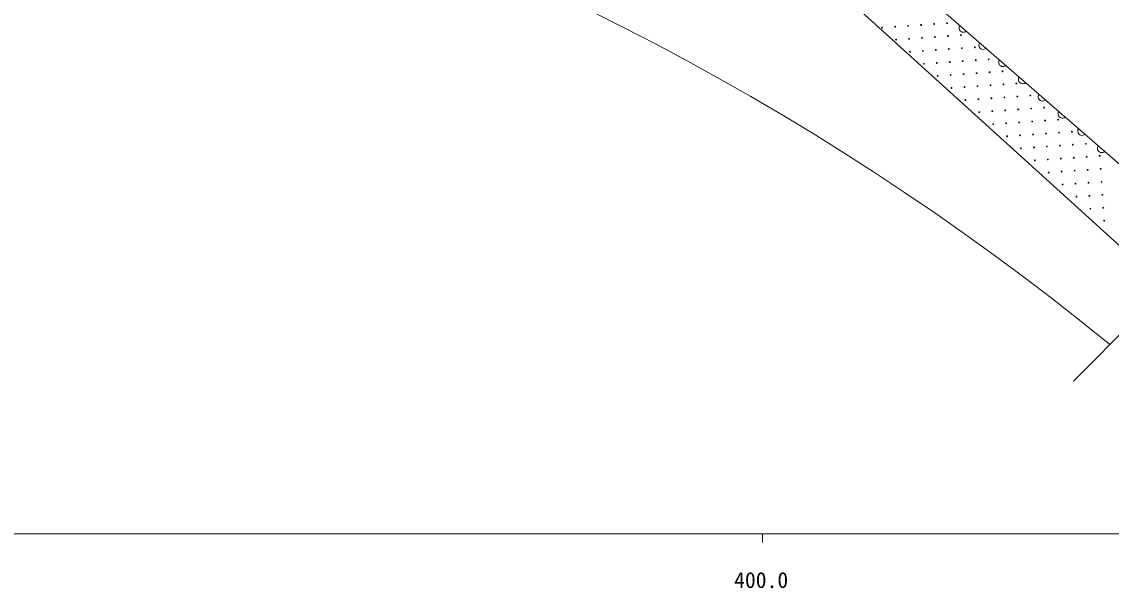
# Model space of a CAD drawing. Units: millimetres, scale not verified. Extents: x -64524 to 575476, y -400299 to -40299.
# Drawn here: x 278063 to 403673, y -221584 to -156234 of the extents above; entities that cross this region are included whole.
import ezdxf
from ezdxf.enums import TextEntityAlignment as Align

# ---------------------------------------------------------------- set-up
doc = ezdxf.new("R2010")
doc.units = ezdxf.units.MM
doc.header["$LTSCALE"] = 1000
doc.linetypes.add('USER1', pattern=[18.5, 13.875, -4.625])
for name, color, linetype, lineweight in [('M-BGD', 7, 'Continuous', 13), ('M-BMK-LINE', 2, 'USER1', 13), ('M-STR-HTXT', 7, 'Continuous', 13), ('M-TTL-BAND', 7, 'Continuous', 13)]:
    doc.layers.add(name, color=color, linetype=linetype, lineweight=lineweight)
doc.styles.add('ＭＳ ゴシック', font='')
doc.styles.get('ＭＳ ゴシック').set_extended_font_data('MS Gothic')

# ---------------------------------------------------------------- blocks, each defined once
blk = doc.blocks.new('BUHIN6')
at = {"color": 7, "linetype": 'Continuous', "lineweight": 13}
blk.add_lwpolyline([(0, 500), (115, 460), (212, 400), (322, 305), (382, 195), (418, 78), (418, -78), (382, -195), (322, -305), (212, -402), (115, -462), (0, -500)], dxfattribs=at)

msp = doc.modelspace()

# ---------------------------------------------------------------- linework, layer by layer
at = {"layer": 'M-BGD'}
for p, q in [((339867, -116336), (415074, -181791)), ((409984, -186928), (337073, -120654))]:
    msp.add_line(p, q, dxfattribs=at)
for centre in [(377263, -156908), (378759, -156804), (380255, -156700), (381752, -156596), (383248, -156493), (384745, -156389), (378863, -158300), (380359, -158197), (381856, -158093), (383352, -157989), (384848, -157885), (386345, -157782), (383456, -159485), (384952, -159382), (386449, -159278), (387945, -159174), (380463, -159693), (381959, -159589), (386552, -160774), (388049, -160671), (389545, -160567), (382063, -161086), (383560, -160982), (385056, -160878), (389649, -162063), (391145, -161960), (383663, -162478), (385160, -162375), (386656, -162271), (388152, -162167), (385263, -163871), (386760, -163767), (388256, -163663), (389753, -163560), (391249, -163456), (392745, -163352), (386864, -165264), (388360, -165160), (389856, -165056), (391353, -164952), (392849, -164849), (394346, -164745), (388464, -166656), (389960, -166553), (391457, -166449), (392953, -166345), (394449, -166241), (395946, -166138), (390064, -168049), (391560, -167945), (393057, -167841), (394553, -167738), (396050, -167634), (397546, -167530), (391664, -169442), (393160, -169338), (394657, -169234), (396153, -169130), (397650, -169027), (399146, -168923), (393264, -170834), (394761, -170730), (396257, -170627), (397753, -170523), (399250, -170419), (400746, -170315), (396361, -172123), (397857, -172019), (399354, -171916), (400850, -171812), (402346, -171708), (394864, -172227), (400954, -173308), (402450, -173205), (396465, -173620), (397961, -173516), (399457, -173412), (398065, -175012), (399561, -174908), (401057, -174805), (402554, -174701), (399665, -176405), (401161, -176301), (402658, -176197), (401265, -177798), (402761, -177694), (402865, -179190)]:
    msp.add_circle(centre, 50, dxfattribs=at)
at = {"layer": 'M-BMK-LINE', "linetype": 'Continuous'}
msp.add_line((446208, -150372), (399332, -197677), dxfattribs=at)
at = {"layer": 'M-BMK-LINE'}
msp.add_arc((185318, -410117), 344560, 44.97221, 61.39491, dxfattribs=at)
at = {"layer": 'M-STR-HTXT'}
msp.add_arc((206018, -434894), 311903, 50.71722, 99.67227, dxfattribs=at)
at = {"layer": 'M-TTL-BAND'}
for p, q in [((-64524, -215299), (474476, -215299)), ((363476, -215299), (363476, -216299))]:
    msp.add_line(p, q, dxfattribs=at)

# ---------------------------------------------------------------- block references
at = {"layer": 'M-BGD', "rotation": 228.9661}
for p in [(386586, -156998), (388865, -158981), (391144, -160965), (393423, -162948), (395702, -164931), (397981, -166915), (400260, -168898), (402539, -170882)]:
    msp.add_blockref('BUHIN6', p, dxfattribs=at)

# ---------------------------------------------------------------- texts
at = {"layer": 'M-TTL-BAND', "style": 'ＭＳ ゴシック'}
msp.add_text('400.0', height=1833, dxfattribs=at).set_placement((360195, -222104), align=Align.BOTTOM_LEFT)

doc.saveas('drawing.dxf')
